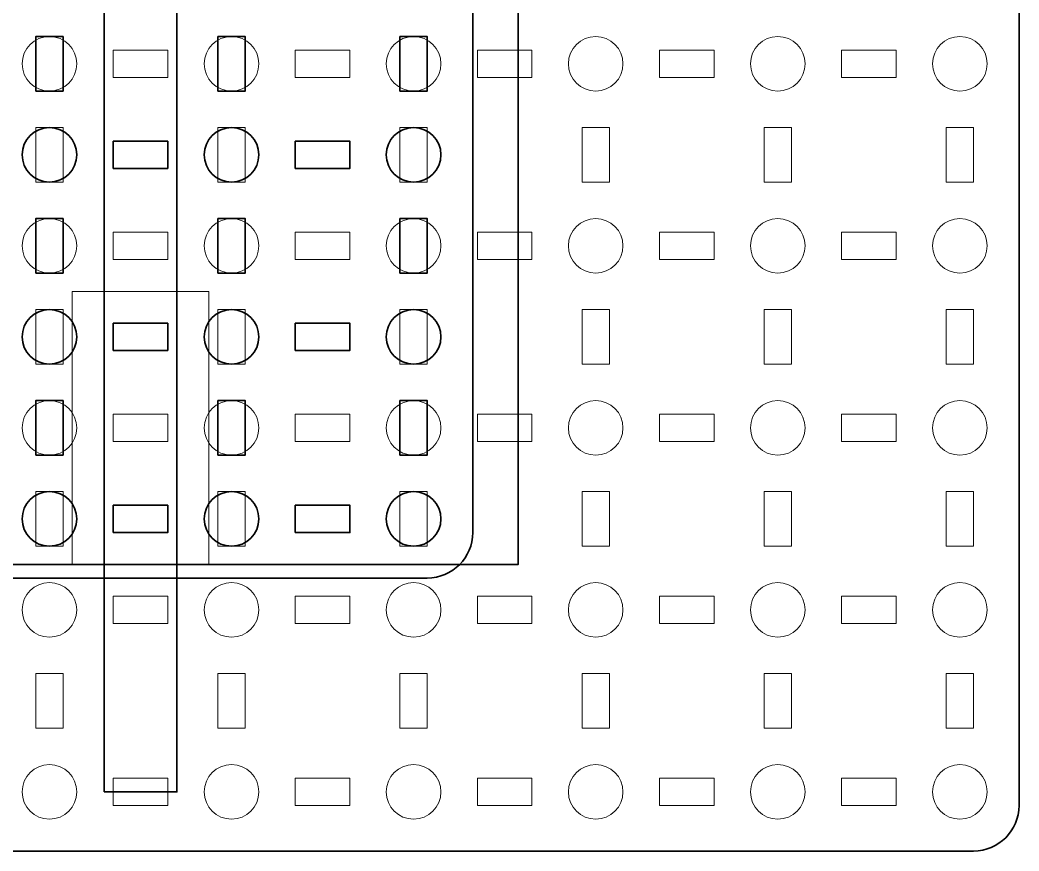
# Model space of a CAD drawing. Header units: centimetres. Extents: x -40 to 171, y -20 to 141.
# Drawn here: x 7.18 to 18.15, y 54.5 to 63.63 of the extents above; entities that cross this region are included whole.
import ezdxf

# ---------------------------------------------------------------- set-up
doc = ezdxf.new("R2010")
doc.units = ezdxf.units.CM
doc.header["$MEASUREMENT"] = 0
doc.layers.add('Layer 1', color=7, linetype='Continuous')

msp = doc.modelspace()

# ---------------------------------------------------------------- linework, layer by layer
at = {"layer": 'Layer 1', "color": 250, "lineweight": 35}
msp.add_lwpolyline([(8.1, 55.15), (8.9, 55.15), (8.9, 75.15), (8.1, 75.15), (8.1, 55.15)], close=True, dxfattribs=at)
for points, knots in [([(17.65, 54.5), (17.65, 54.5), (-0.65, 54.5), (-0.65, 54.5), (-0.65, 54.5), (-0.92609, 54.5), (-1.15, 54.72391), (-1.15, 55), (-1.15, 55), (-1.15, 55), (-1.15, 81.3), (-1.15, 81.3), (-1.15, 81.3), (-1.15, 81.57609), (-0.92609, 81.8), (-0.65, 81.8), (-0.65, 81.8), (-0.65, 81.8), (17.65, 81.8), (17.65, 81.8), (17.65, 81.8), (17.92609, 81.8), (18.15, 81.57609), (18.15, 81.3), (18.15, 81.3), (18.15, 81.3), (18.15, 55), (18.15, 55), (18.15, 55), (18.15, 54.72391), (17.92609, 54.5), (17.65, 54.5)], [0, 0, 0, 0, 0.125, 0.125, 0.125, 0.125, 0.25, 0.25, 0.25, 0.25, 0.375, 0.375, 0.375, 0.375, 0.5, 0.5, 0.5, 0.5, 0.625, 0.625, 0.625, 0.625, 0.75, 0.75, 0.75, 0.75, 0.875, 0.875, 0.875, 0.875, 1, 1, 1, 1]), ([(11.65, 57.5), (11.65, 57.5), (5.35, 57.5), (5.35, 57.5), (5.35, 57.5), (5.07391, 57.5), (4.85, 57.72391), (4.85, 58), (4.85, 58), (4.85, 58), (4.85, 72.3), (4.85, 72.3), (4.85, 72.3), (4.85, 72.57609), (5.07391, 72.8), (5.35, 72.8), (5.35, 72.8), (5.35, 72.8), (11.65, 72.8), (11.65, 72.8), (11.65, 72.8), (11.92609, 72.8), (12.15, 72.57609), (12.15, 72.3), (12.15, 72.3), (12.15, 72.3), (12.15, 58), (12.15, 58), (12.15, 58), (12.15, 57.72391), (11.92609, 57.5), (11.65, 57.5)], [0, 0, 0, 0, 0.125, 0.125, 0.125, 0.125, 0.25, 0.25, 0.25, 0.25, 0.375, 0.375, 0.375, 0.375, 0.5, 0.5, 0.5, 0.5, 0.625, 0.625, 0.625, 0.625, 0.75, 0.75, 0.75, 0.75, 0.875, 0.875, 0.875, 0.875, 1, 1, 1, 1]), ([(7.35, 62.85), (7.35, 62.85), (7.35, 63.45), (7.35, 63.45), (7.35, 63.45), (7.35, 63.45), (7.65, 63.45), (7.65, 63.45), (7.65, 63.45), (7.65, 63.45), (7.65, 62.85), (7.65, 62.85), (7.65, 62.85), (7.65, 62.85), (7.35, 62.85), (7.35, 62.85)], [0, 0, 0, 0, 0.25, 0.25, 0.25, 0.25, 0.5, 0.5, 0.5, 0.5, 0.75, 0.75, 0.75, 0.75, 1, 1, 1, 1]), ([(9.35, 62.85), (9.35, 62.85), (9.35, 63.45), (9.35, 63.45), (9.35, 63.45), (9.35, 63.45), (9.65, 63.45), (9.65, 63.45), (9.65, 63.45), (9.65, 63.45), (9.65, 62.85), (9.65, 62.85), (9.65, 62.85), (9.65, 62.85), (9.35, 62.85), (9.35, 62.85)], [0, 0, 0, 0, 0.25, 0.25, 0.25, 0.25, 0.5, 0.5, 0.5, 0.5, 0.75, 0.75, 0.75, 0.75, 1, 1, 1, 1]), ([(11.35, 62.85), (11.35, 62.85), (11.35, 63.45), (11.35, 63.45), (11.35, 63.45), (11.35, 63.45), (11.65, 63.45), (11.65, 63.45), (11.65, 63.45), (11.65, 63.45), (11.65, 62.85), (11.65, 62.85), (11.65, 62.85), (11.65, 62.85), (11.35, 62.85), (11.35, 62.85)], [0, 0, 0, 0, 0.25, 0.25, 0.25, 0.25, 0.5, 0.5, 0.5, 0.5, 0.75, 0.75, 0.75, 0.75, 1, 1, 1, 1]), ([(7.2, 62.15), (7.2, 62.31566), (7.33434, 62.45), (7.5, 62.45), (7.5, 62.45), (7.66566, 62.45), (7.8, 62.31566), (7.8, 62.15), (7.8, 62.15), (7.8, 61.98434), (7.66566, 61.85), (7.5, 61.85), (7.5, 61.85), (7.33434, 61.85), (7.2, 61.98434), (7.2, 62.15)], [0, 0, 0, 0, 0.25, 0.25, 0.25, 0.25, 0.5, 0.5, 0.5, 0.5, 0.75, 0.75, 0.75, 0.75, 1, 1, 1, 1]), ([(9.2, 62.15), (9.2, 62.31566), (9.33434, 62.45), (9.5, 62.45), (9.5, 62.45), (9.66566, 62.45), (9.8, 62.31566), (9.8, 62.15), (9.8, 62.15), (9.8, 61.98434), (9.66566, 61.85), (9.5, 61.85), (9.5, 61.85), (9.33434, 61.85), (9.2, 61.98434), (9.2, 62.15)], [0, 0, 0, 0, 0.25, 0.25, 0.25, 0.25, 0.5, 0.5, 0.5, 0.5, 0.75, 0.75, 0.75, 0.75, 1, 1, 1, 1]), ([(11.2, 62.15), (11.2, 62.31566), (11.33434, 62.45), (11.5, 62.45), (11.5, 62.45), (11.66566, 62.45), (11.8, 62.31566), (11.8, 62.15), (11.8, 62.15), (11.8, 61.98434), (11.66566, 61.85), (11.5, 61.85), (11.5, 61.85), (11.33434, 61.85), (11.2, 61.98434), (11.2, 62.15)], [0, 0, 0, 0, 0.25, 0.25, 0.25, 0.25, 0.5, 0.5, 0.5, 0.5, 0.75, 0.75, 0.75, 0.75, 1, 1, 1, 1]), ([(8.2, 62), (8.2, 62), (8.2, 62.3), (8.2, 62.3), (8.2, 62.3), (8.2, 62.3), (8.8, 62.3), (8.8, 62.3), (8.8, 62.3), (8.8, 62.3), (8.8, 62), (8.8, 62), (8.8, 62), (8.8, 62), (8.2, 62), (8.2, 62)], [0, 0, 0, 0, 0.25, 0.25, 0.25, 0.25, 0.5, 0.5, 0.5, 0.5, 0.75, 0.75, 0.75, 0.75, 1, 1, 1, 1]), ([(10.2, 62), (10.2, 62), (10.2, 62.3), (10.2, 62.3), (10.2, 62.3), (10.2, 62.3), (10.8, 62.3), (10.8, 62.3), (10.8, 62.3), (10.8, 62.3), (10.8, 62), (10.8, 62), (10.8, 62), (10.8, 62), (10.2, 62), (10.2, 62)], [0, 0, 0, 0, 0.25, 0.25, 0.25, 0.25, 0.5, 0.5, 0.5, 0.5, 0.75, 0.75, 0.75, 0.75, 1, 1, 1, 1]), ([(7.35, 60.85), (7.35, 60.85), (7.35, 61.45), (7.35, 61.45), (7.35, 61.45), (7.35, 61.45), (7.65, 61.45), (7.65, 61.45), (7.65, 61.45), (7.65, 61.45), (7.65, 60.85), (7.65, 60.85), (7.65, 60.85), (7.65, 60.85), (7.35, 60.85), (7.35, 60.85)], [0, 0, 0, 0, 0.25, 0.25, 0.25, 0.25, 0.5, 0.5, 0.5, 0.5, 0.75, 0.75, 0.75, 0.75, 1, 1, 1, 1]), ([(9.35, 60.85), (9.35, 60.85), (9.35, 61.45), (9.35, 61.45), (9.35, 61.45), (9.35, 61.45), (9.65, 61.45), (9.65, 61.45), (9.65, 61.45), (9.65, 61.45), (9.65, 60.85), (9.65, 60.85), (9.65, 60.85), (9.65, 60.85), (9.35, 60.85), (9.35, 60.85)], [0, 0, 0, 0, 0.25, 0.25, 0.25, 0.25, 0.5, 0.5, 0.5, 0.5, 0.75, 0.75, 0.75, 0.75, 1, 1, 1, 1]), ([(11.35, 60.85), (11.35, 60.85), (11.35, 61.45), (11.35, 61.45), (11.35, 61.45), (11.35, 61.45), (11.65, 61.45), (11.65, 61.45), (11.65, 61.45), (11.65, 61.45), (11.65, 60.85), (11.65, 60.85), (11.65, 60.85), (11.65, 60.85), (11.35, 60.85), (11.35, 60.85)], [0, 0, 0, 0, 0.25, 0.25, 0.25, 0.25, 0.5, 0.5, 0.5, 0.5, 0.75, 0.75, 0.75, 0.75, 1, 1, 1, 1]), ([(7.2, 60.15), (7.2, 60.31566), (7.33434, 60.45), (7.5, 60.45), (7.5, 60.45), (7.66566, 60.45), (7.8, 60.31566), (7.8, 60.15), (7.8, 60.15), (7.8, 59.98434), (7.66566, 59.85), (7.5, 59.85), (7.5, 59.85), (7.33434, 59.85), (7.2, 59.98434), (7.2, 60.15)], [0, 0, 0, 0, 0.25, 0.25, 0.25, 0.25, 0.5, 0.5, 0.5, 0.5, 0.75, 0.75, 0.75, 0.75, 1, 1, 1, 1]), ([(9.2, 60.15), (9.2, 60.31566), (9.33434, 60.45), (9.5, 60.45), (9.5, 60.45), (9.66566, 60.45), (9.8, 60.31566), (9.8, 60.15), (9.8, 60.15), (9.8, 59.98434), (9.66566, 59.85), (9.5, 59.85), (9.5, 59.85), (9.33434, 59.85), (9.2, 59.98434), (9.2, 60.15)], [0, 0, 0, 0, 0.25, 0.25, 0.25, 0.25, 0.5, 0.5, 0.5, 0.5, 0.75, 0.75, 0.75, 0.75, 1, 1, 1, 1]), ([(11.2, 60.15), (11.2, 60.31566), (11.33434, 60.45), (11.5, 60.45), (11.5, 60.45), (11.66566, 60.45), (11.8, 60.31566), (11.8, 60.15), (11.8, 60.15), (11.8, 59.98434), (11.66566, 59.85), (11.5, 59.85), (11.5, 59.85), (11.33434, 59.85), (11.2, 59.98434), (11.2, 60.15)], [0, 0, 0, 0, 0.25, 0.25, 0.25, 0.25, 0.5, 0.5, 0.5, 0.5, 0.75, 0.75, 0.75, 0.75, 1, 1, 1, 1]), ([(8.2, 60), (8.2, 60), (8.2, 60.3), (8.2, 60.3), (8.2, 60.3), (8.2, 60.3), (8.8, 60.3), (8.8, 60.3), (8.8, 60.3), (8.8, 60.3), (8.8, 60), (8.8, 60), (8.8, 60), (8.8, 60), (8.2, 60), (8.2, 60)], [0, 0, 0, 0, 0.25, 0.25, 0.25, 0.25, 0.5, 0.5, 0.5, 0.5, 0.75, 0.75, 0.75, 0.75, 1, 1, 1, 1]), ([(10.2, 60), (10.2, 60), (10.2, 60.3), (10.2, 60.3), (10.2, 60.3), (10.2, 60.3), (10.8, 60.3), (10.8, 60.3), (10.8, 60.3), (10.8, 60.3), (10.8, 60), (10.8, 60), (10.8, 60), (10.8, 60), (10.2, 60), (10.2, 60)], [0, 0, 0, 0, 0.25, 0.25, 0.25, 0.25, 0.5, 0.5, 0.5, 0.5, 0.75, 0.75, 0.75, 0.75, 1, 1, 1, 1]), ([(7.35, 58.85), (7.35, 58.85), (7.35, 59.45), (7.35, 59.45), (7.35, 59.45), (7.35, 59.45), (7.65, 59.45), (7.65, 59.45), (7.65, 59.45), (7.65, 59.45), (7.65, 58.85), (7.65, 58.85), (7.65, 58.85), (7.65, 58.85), (7.35, 58.85), (7.35, 58.85)], [0, 0, 0, 0, 0.25, 0.25, 0.25, 0.25, 0.5, 0.5, 0.5, 0.5, 0.75, 0.75, 0.75, 0.75, 1, 1, 1, 1]), ([(9.35, 58.85), (9.35, 58.85), (9.35, 59.45), (9.35, 59.45), (9.35, 59.45), (9.35, 59.45), (9.65, 59.45), (9.65, 59.45), (9.65, 59.45), (9.65, 59.45), (9.65, 58.85), (9.65, 58.85), (9.65, 58.85), (9.65, 58.85), (9.35, 58.85), (9.35, 58.85)], [0, 0, 0, 0, 0.25, 0.25, 0.25, 0.25, 0.5, 0.5, 0.5, 0.5, 0.75, 0.75, 0.75, 0.75, 1, 1, 1, 1]), ([(11.35, 58.85), (11.35, 58.85), (11.35, 59.45), (11.35, 59.45), (11.35, 59.45), (11.35, 59.45), (11.65, 59.45), (11.65, 59.45), (11.65, 59.45), (11.65, 59.45), (11.65, 58.85), (11.65, 58.85), (11.65, 58.85), (11.65, 58.85), (11.35, 58.85), (11.35, 58.85)], [0, 0, 0, 0, 0.25, 0.25, 0.25, 0.25, 0.5, 0.5, 0.5, 0.5, 0.75, 0.75, 0.75, 0.75, 1, 1, 1, 1]), ([(7.2, 58.15), (7.2, 58.31566), (7.33434, 58.45), (7.5, 58.45), (7.5, 58.45), (7.66566, 58.45), (7.8, 58.31566), (7.8, 58.15), (7.8, 58.15), (7.8, 57.98434), (7.66566, 57.85), (7.5, 57.85), (7.5, 57.85), (7.33434, 57.85), (7.2, 57.98434), (7.2, 58.15)], [0, 0, 0, 0, 0.25, 0.25, 0.25, 0.25, 0.5, 0.5, 0.5, 0.5, 0.75, 0.75, 0.75, 0.75, 1, 1, 1, 1]), ([(9.2, 58.15), (9.2, 58.31566), (9.33434, 58.45), (9.5, 58.45), (9.5, 58.45), (9.66566, 58.45), (9.8, 58.31566), (9.8, 58.15), (9.8, 58.15), (9.8, 57.98434), (9.66566, 57.85), (9.5, 57.85), (9.5, 57.85), (9.33434, 57.85), (9.2, 57.98434), (9.2, 58.15)], [0, 0, 0, 0, 0.25, 0.25, 0.25, 0.25, 0.5, 0.5, 0.5, 0.5, 0.75, 0.75, 0.75, 0.75, 1, 1, 1, 1]), ([(11.2, 58.15), (11.2, 58.31566), (11.33434, 58.45), (11.5, 58.45), (11.5, 58.45), (11.66566, 58.45), (11.8, 58.31566), (11.8, 58.15), (11.8, 58.15), (11.8, 57.98434), (11.66566, 57.85), (11.5, 57.85), (11.5, 57.85), (11.33434, 57.85), (11.2, 57.98434), (11.2, 58.15)], [0, 0, 0, 0, 0.25, 0.25, 0.25, 0.25, 0.5, 0.5, 0.5, 0.5, 0.75, 0.75, 0.75, 0.75, 1, 1, 1, 1]), ([(8.2, 58), (8.2, 58), (8.2, 58.3), (8.2, 58.3), (8.2, 58.3), (8.2, 58.3), (8.8, 58.3), (8.8, 58.3), (8.8, 58.3), (8.8, 58.3), (8.8, 58), (8.8, 58), (8.8, 58), (8.8, 58), (8.2, 58), (8.2, 58)], [0, 0, 0, 0, 0.25, 0.25, 0.25, 0.25, 0.5, 0.5, 0.5, 0.5, 0.75, 0.75, 0.75, 0.75, 1, 1, 1, 1]), ([(10.2, 58), (10.2, 58), (10.2, 58.3), (10.2, 58.3), (10.2, 58.3), (10.2, 58.3), (10.8, 58.3), (10.8, 58.3), (10.8, 58.3), (10.8, 58.3), (10.8, 58), (10.8, 58), (10.8, 58), (10.8, 58), (10.2, 58), (10.2, 58)], [0, 0, 0, 0, 0.25, 0.25, 0.25, 0.25, 0.5, 0.5, 0.5, 0.5, 0.75, 0.75, 0.75, 0.75, 1, 1, 1, 1])]:
    msp.add_open_spline(points, degree=3, knots=knots, dxfattribs=at)
at = {"layer": 'Layer 1', "color": 142, "lineweight": 35}
msp.add_open_spline([(4.35, 57.65), (4.35, 57.65), (4.35, 72.65), (4.35, 72.65), (4.35, 72.65), (4.35, 72.65), (12.65, 72.65), (12.65, 72.65), (12.65, 72.65), (12.65, 72.65), (12.65, 57.65), (12.65, 57.65), (12.65, 57.65), (12.65, 57.65), (4.35, 57.65), (4.35, 57.65)], degree=3, knots=[0, 0, 0, 0, 0.25, 0.25, 0.25, 0.25, 0.5, 0.5, 0.5, 0.5, 0.75, 0.75, 0.75, 0.75, 1, 1, 1, 1], dxfattribs=at)
at = {"layer": 'Layer 1', "color": 250, "lineweight": 20}
for points in [[(7.2, 63.15), (7.2, 63.31566), (7.33434, 63.45), (7.5, 63.45), (7.5, 63.45), (7.66566, 63.45), (7.8, 63.31566), (7.8, 63.15), (7.8, 63.15), (7.8, 62.98434), (7.66566, 62.85), (7.5, 62.85), (7.5, 62.85), (7.33434, 62.85), (7.2, 62.98434), (7.2, 63.15)], [(9.2, 63.15), (9.2, 63.31566), (9.33434, 63.45), (9.5, 63.45), (9.5, 63.45), (9.66566, 63.45), (9.8, 63.31566), (9.8, 63.15), (9.8, 63.15), (9.8, 62.98434), (9.66566, 62.85), (9.5, 62.85), (9.5, 62.85), (9.33434, 62.85), (9.2, 62.98434), (9.2, 63.15)], [(11.2, 63.15), (11.2, 63.31566), (11.33434, 63.45), (11.5, 63.45), (11.5, 63.45), (11.66566, 63.45), (11.8, 63.31566), (11.8, 63.15), (11.8, 63.15), (11.8, 62.98434), (11.66566, 62.85), (11.5, 62.85), (11.5, 62.85), (11.33434, 62.85), (11.2, 62.98434), (11.2, 63.15)], [(13.2, 63.15), (13.2, 63.31566), (13.33434, 63.45), (13.5, 63.45), (13.5, 63.45), (13.66566, 63.45), (13.8, 63.31566), (13.8, 63.15), (13.8, 63.15), (13.8, 62.98434), (13.66566, 62.85), (13.5, 62.85), (13.5, 62.85), (13.33434, 62.85), (13.2, 62.98434), (13.2, 63.15)], [(15.2, 63.15), (15.2, 63.31566), (15.33434, 63.45), (15.5, 63.45), (15.5, 63.45), (15.66566, 63.45), (15.8, 63.31566), (15.8, 63.15), (15.8, 63.15), (15.8, 62.98434), (15.66566, 62.85), (15.5, 62.85), (15.5, 62.85), (15.33434, 62.85), (15.2, 62.98434), (15.2, 63.15)], [(17.2, 63.15), (17.2, 63.31566), (17.33434, 63.45), (17.5, 63.45), (17.5, 63.45), (17.66566, 63.45), (17.8, 63.31566), (17.8, 63.15), (17.8, 63.15), (17.8, 62.98434), (17.66566, 62.85), (17.5, 62.85), (17.5, 62.85), (17.33434, 62.85), (17.2, 62.98434), (17.2, 63.15)], [(8.2, 63), (8.2, 63), (8.2, 63.3), (8.2, 63.3), (8.2, 63.3), (8.2, 63.3), (8.8, 63.3), (8.8, 63.3), (8.8, 63.3), (8.8, 63.3), (8.8, 63), (8.8, 63), (8.8, 63), (8.8, 63), (8.2, 63), (8.2, 63)], [(10.2, 63), (10.2, 63), (10.2, 63.3), (10.2, 63.3), (10.2, 63.3), (10.2, 63.3), (10.8, 63.3), (10.8, 63.3), (10.8, 63.3), (10.8, 63.3), (10.8, 63), (10.8, 63), (10.8, 63), (10.8, 63), (10.2, 63), (10.2, 63)], [(12.2, 63), (12.2, 63), (12.2, 63.3), (12.2, 63.3), (12.2, 63.3), (12.2, 63.3), (12.8, 63.3), (12.8, 63.3), (12.8, 63.3), (12.8, 63.3), (12.8, 63), (12.8, 63), (12.8, 63), (12.8, 63), (12.2, 63), (12.2, 63)], [(14.2, 63), (14.2, 63), (14.2, 63.3), (14.2, 63.3), (14.2, 63.3), (14.2, 63.3), (14.8, 63.3), (14.8, 63.3), (14.8, 63.3), (14.8, 63.3), (14.8, 63), (14.8, 63), (14.8, 63), (14.8, 63), (14.2, 63), (14.2, 63)], [(16.2, 63), (16.2, 63), (16.2, 63.3), (16.2, 63.3), (16.2, 63.3), (16.2, 63.3), (16.8, 63.3), (16.8, 63.3), (16.8, 63.3), (16.8, 63.3), (16.8, 63), (16.8, 63), (16.8, 63), (16.8, 63), (16.2, 63), (16.2, 63)], [(7.35, 61.85), (7.35, 61.85), (7.35, 62.45), (7.35, 62.45), (7.35, 62.45), (7.35, 62.45), (7.65, 62.45), (7.65, 62.45), (7.65, 62.45), (7.65, 62.45), (7.65, 61.85), (7.65, 61.85), (7.65, 61.85), (7.65, 61.85), (7.35, 61.85), (7.35, 61.85)], [(9.35, 61.85), (9.35, 61.85), (9.35, 62.45), (9.35, 62.45), (9.35, 62.45), (9.35, 62.45), (9.65, 62.45), (9.65, 62.45), (9.65, 62.45), (9.65, 62.45), (9.65, 61.85), (9.65, 61.85), (9.65, 61.85), (9.65, 61.85), (9.35, 61.85), (9.35, 61.85)], [(11.35, 61.85), (11.35, 61.85), (11.35, 62.45), (11.35, 62.45), (11.35, 62.45), (11.35, 62.45), (11.65, 62.45), (11.65, 62.45), (11.65, 62.45), (11.65, 62.45), (11.65, 61.85), (11.65, 61.85), (11.65, 61.85), (11.65, 61.85), (11.35, 61.85), (11.35, 61.85)], [(13.35, 61.85), (13.35, 61.85), (13.35, 62.45), (13.35, 62.45), (13.35, 62.45), (13.35, 62.45), (13.65, 62.45), (13.65, 62.45), (13.65, 62.45), (13.65, 62.45), (13.65, 61.85), (13.65, 61.85), (13.65, 61.85), (13.65, 61.85), (13.35, 61.85), (13.35, 61.85)], [(15.35, 61.85), (15.35, 61.85), (15.35, 62.45), (15.35, 62.45), (15.35, 62.45), (15.35, 62.45), (15.65, 62.45), (15.65, 62.45), (15.65, 62.45), (15.65, 62.45), (15.65, 61.85), (15.65, 61.85), (15.65, 61.85), (15.65, 61.85), (15.35, 61.85), (15.35, 61.85)], [(17.35, 61.85), (17.35, 61.85), (17.35, 62.45), (17.35, 62.45), (17.35, 62.45), (17.35, 62.45), (17.65, 62.45), (17.65, 62.45), (17.65, 62.45), (17.65, 62.45), (17.65, 61.85), (17.65, 61.85), (17.65, 61.85), (17.65, 61.85), (17.35, 61.85), (17.35, 61.85)], [(7.2, 61.15), (7.2, 61.31566), (7.33434, 61.45), (7.5, 61.45), (7.5, 61.45), (7.66566, 61.45), (7.8, 61.31566), (7.8, 61.15), (7.8, 61.15), (7.8, 60.98434), (7.66566, 60.85), (7.5, 60.85), (7.5, 60.85), (7.33434, 60.85), (7.2, 60.98434), (7.2, 61.15)], [(9.2, 61.15), (9.2, 61.31566), (9.33434, 61.45), (9.5, 61.45), (9.5, 61.45), (9.66566, 61.45), (9.8, 61.31566), (9.8, 61.15), (9.8, 61.15), (9.8, 60.98434), (9.66566, 60.85), (9.5, 60.85), (9.5, 60.85), (9.33434, 60.85), (9.2, 60.98434), (9.2, 61.15)], [(11.2, 61.15), (11.2, 61.31566), (11.33434, 61.45), (11.5, 61.45), (11.5, 61.45), (11.66566, 61.45), (11.8, 61.31566), (11.8, 61.15), (11.8, 61.15), (11.8, 60.98434), (11.66566, 60.85), (11.5, 60.85), (11.5, 60.85), (11.33434, 60.85), (11.2, 60.98434), (11.2, 61.15)], [(13.2, 61.15), (13.2, 61.31566), (13.33434, 61.45), (13.5, 61.45), (13.5, 61.45), (13.66566, 61.45), (13.8, 61.31566), (13.8, 61.15), (13.8, 61.15), (13.8, 60.98434), (13.66566, 60.85), (13.5, 60.85), (13.5, 60.85), (13.33434, 60.85), (13.2, 60.98434), (13.2, 61.15)], [(15.2, 61.15), (15.2, 61.31566), (15.33434, 61.45), (15.5, 61.45), (15.5, 61.45), (15.66566, 61.45), (15.8, 61.31566), (15.8, 61.15), (15.8, 61.15), (15.8, 60.98434), (15.66566, 60.85), (15.5, 60.85), (15.5, 60.85), (15.33434, 60.85), (15.2, 60.98434), (15.2, 61.15)], [(17.2, 61.15), (17.2, 61.31566), (17.33434, 61.45), (17.5, 61.45), (17.5, 61.45), (17.66566, 61.45), (17.8, 61.31566), (17.8, 61.15), (17.8, 61.15), (17.8, 60.98434), (17.66566, 60.85), (17.5, 60.85), (17.5, 60.85), (17.33434, 60.85), (17.2, 60.98434), (17.2, 61.15)], [(8.2, 61), (8.2, 61), (8.2, 61.3), (8.2, 61.3), (8.2, 61.3), (8.2, 61.3), (8.8, 61.3), (8.8, 61.3), (8.8, 61.3), (8.8, 61.3), (8.8, 61), (8.8, 61), (8.8, 61), (8.8, 61), (8.2, 61), (8.2, 61)], [(10.2, 61), (10.2, 61), (10.2, 61.3), (10.2, 61.3), (10.2, 61.3), (10.2, 61.3), (10.8, 61.3), (10.8, 61.3), (10.8, 61.3), (10.8, 61.3), (10.8, 61), (10.8, 61), (10.8, 61), (10.8, 61), (10.2, 61), (10.2, 61)], [(12.2, 61), (12.2, 61), (12.2, 61.3), (12.2, 61.3), (12.2, 61.3), (12.2, 61.3), (12.8, 61.3), (12.8, 61.3), (12.8, 61.3), (12.8, 61.3), (12.8, 61), (12.8, 61), (12.8, 61), (12.8, 61), (12.2, 61), (12.2, 61)], [(14.2, 61), (14.2, 61), (14.2, 61.3), (14.2, 61.3), (14.2, 61.3), (14.2, 61.3), (14.8, 61.3), (14.8, 61.3), (14.8, 61.3), (14.8, 61.3), (14.8, 61), (14.8, 61), (14.8, 61), (14.8, 61), (14.2, 61), (14.2, 61)], [(16.2, 61), (16.2, 61), (16.2, 61.3), (16.2, 61.3), (16.2, 61.3), (16.2, 61.3), (16.8, 61.3), (16.8, 61.3), (16.8, 61.3), (16.8, 61.3), (16.8, 61), (16.8, 61), (16.8, 61), (16.8, 61), (16.2, 61), (16.2, 61)], [(7.74999, 57.65001), (7.74999, 57.65001), (7.74999, 60.65), (7.74999, 60.65), (7.74999, 60.65), (7.74999, 60.65), (9.24999, 60.65), (9.24999, 60.65), (9.24999, 60.65), (9.24999, 60.65), (9.24999, 57.65001), (9.24999, 57.65001), (9.24999, 57.65001), (9.24999, 57.65001), (7.74999, 57.65001), (7.74999, 57.65001)], [(8.09999, 57.65001), (8.09999, 57.65001), (8.09999, 60.65), (8.09999, 60.65), (8.09999, 60.65), (8.09999, 60.65), (8.89999, 60.65), (8.89999, 60.65), (8.89999, 60.65), (8.89999, 60.65), (8.89999, 57.65001), (8.89999, 57.65001), (8.89999, 57.65001), (8.89999, 57.65001), (8.09999, 57.65001), (8.09999, 57.65001)], [(8.09999, 57.65001), (8.09999, 57.65001), (8.09999, 60.65), (8.09999, 60.65), (8.09999, 60.65), (8.09999, 60.65), (8.89999, 60.65), (8.89999, 60.65), (8.89999, 60.65), (8.89999, 60.65), (8.89999, 57.65001), (8.89999, 57.65001), (8.89999, 57.65001), (8.89999, 57.65001), (8.09999, 57.65001), (8.09999, 57.65001)], [(7.35, 59.85), (7.35, 59.85), (7.35, 60.45), (7.35, 60.45), (7.35, 60.45), (7.35, 60.45), (7.65, 60.45), (7.65, 60.45), (7.65, 60.45), (7.65, 60.45), (7.65, 59.85), (7.65, 59.85), (7.65, 59.85), (7.65, 59.85), (7.35, 59.85), (7.35, 59.85)], [(9.35, 59.85), (9.35, 59.85), (9.35, 60.45), (9.35, 60.45), (9.35, 60.45), (9.35, 60.45), (9.65, 60.45), (9.65, 60.45), (9.65, 60.45), (9.65, 60.45), (9.65, 59.85), (9.65, 59.85), (9.65, 59.85), (9.65, 59.85), (9.35, 59.85), (9.35, 59.85)], [(11.35, 59.85), (11.35, 59.85), (11.35, 60.45), (11.35, 60.45), (11.35, 60.45), (11.35, 60.45), (11.65, 60.45), (11.65, 60.45), (11.65, 60.45), (11.65, 60.45), (11.65, 59.85), (11.65, 59.85), (11.65, 59.85), (11.65, 59.85), (11.35, 59.85), (11.35, 59.85)], [(13.35, 59.85), (13.35, 59.85), (13.35, 60.45), (13.35, 60.45), (13.35, 60.45), (13.35, 60.45), (13.65, 60.45), (13.65, 60.45), (13.65, 60.45), (13.65, 60.45), (13.65, 59.85), (13.65, 59.85), (13.65, 59.85), (13.65, 59.85), (13.35, 59.85), (13.35, 59.85)], [(15.35, 59.85), (15.35, 59.85), (15.35, 60.45), (15.35, 60.45), (15.35, 60.45), (15.35, 60.45), (15.65, 60.45), (15.65, 60.45), (15.65, 60.45), (15.65, 60.45), (15.65, 59.85), (15.65, 59.85), (15.65, 59.85), (15.65, 59.85), (15.35, 59.85), (15.35, 59.85)], [(17.35, 59.85), (17.35, 59.85), (17.35, 60.45), (17.35, 60.45), (17.35, 60.45), (17.35, 60.45), (17.65, 60.45), (17.65, 60.45), (17.65, 60.45), (17.65, 60.45), (17.65, 59.85), (17.65, 59.85), (17.65, 59.85), (17.65, 59.85), (17.35, 59.85), (17.35, 59.85)], [(7.2, 59.15), (7.2, 59.31566), (7.33434, 59.45), (7.5, 59.45), (7.5, 59.45), (7.66566, 59.45), (7.8, 59.31566), (7.8, 59.15), (7.8, 59.15), (7.8, 58.98434), (7.66566, 58.85), (7.5, 58.85), (7.5, 58.85), (7.33434, 58.85), (7.2, 58.98434), (7.2, 59.15)], [(9.2, 59.15), (9.2, 59.31566), (9.33434, 59.45), (9.5, 59.45), (9.5, 59.45), (9.66566, 59.45), (9.8, 59.31566), (9.8, 59.15), (9.8, 59.15), (9.8, 58.98434), (9.66566, 58.85), (9.5, 58.85), (9.5, 58.85), (9.33434, 58.85), (9.2, 58.98434), (9.2, 59.15)], [(11.2, 59.15), (11.2, 59.31566), (11.33434, 59.45), (11.5, 59.45), (11.5, 59.45), (11.66566, 59.45), (11.8, 59.31566), (11.8, 59.15), (11.8, 59.15), (11.8, 58.98434), (11.66566, 58.85), (11.5, 58.85), (11.5, 58.85), (11.33434, 58.85), (11.2, 58.98434), (11.2, 59.15)], [(13.2, 59.15), (13.2, 59.31566), (13.33434, 59.45), (13.5, 59.45), (13.5, 59.45), (13.66566, 59.45), (13.8, 59.31566), (13.8, 59.15), (13.8, 59.15), (13.8, 58.98434), (13.66566, 58.85), (13.5, 58.85), (13.5, 58.85), (13.33434, 58.85), (13.2, 58.98434), (13.2, 59.15)], [(15.2, 59.15), (15.2, 59.31566), (15.33434, 59.45), (15.5, 59.45), (15.5, 59.45), (15.66566, 59.45), (15.8, 59.31566), (15.8, 59.15), (15.8, 59.15), (15.8, 58.98434), (15.66566, 58.85), (15.5, 58.85), (15.5, 58.85), (15.33434, 58.85), (15.2, 58.98434), (15.2, 59.15)], [(17.2, 59.15), (17.2, 59.31566), (17.33434, 59.45), (17.5, 59.45), (17.5, 59.45), (17.66566, 59.45), (17.8, 59.31566), (17.8, 59.15), (17.8, 59.15), (17.8, 58.98434), (17.66566, 58.85), (17.5, 58.85), (17.5, 58.85), (17.33434, 58.85), (17.2, 58.98434), (17.2, 59.15)], [(8.2, 59), (8.2, 59), (8.2, 59.3), (8.2, 59.3), (8.2, 59.3), (8.2, 59.3), (8.8, 59.3), (8.8, 59.3), (8.8, 59.3), (8.8, 59.3), (8.8, 59), (8.8, 59), (8.8, 59), (8.8, 59), (8.2, 59), (8.2, 59)], [(10.2, 59), (10.2, 59), (10.2, 59.3), (10.2, 59.3), (10.2, 59.3), (10.2, 59.3), (10.8, 59.3), (10.8, 59.3), (10.8, 59.3), (10.8, 59.3), (10.8, 59), (10.8, 59), (10.8, 59), (10.8, 59), (10.2, 59), (10.2, 59)], [(12.2, 59), (12.2, 59), (12.2, 59.3), (12.2, 59.3), (12.2, 59.3), (12.2, 59.3), (12.8, 59.3), (12.8, 59.3), (12.8, 59.3), (12.8, 59.3), (12.8, 59), (12.8, 59), (12.8, 59), (12.8, 59), (12.2, 59), (12.2, 59)], [(14.2, 59), (14.2, 59), (14.2, 59.3), (14.2, 59.3), (14.2, 59.3), (14.2, 59.3), (14.8, 59.3), (14.8, 59.3), (14.8, 59.3), (14.8, 59.3), (14.8, 59), (14.8, 59), (14.8, 59), (14.8, 59), (14.2, 59), (14.2, 59)], [(16.2, 59), (16.2, 59), (16.2, 59.3), (16.2, 59.3), (16.2, 59.3), (16.2, 59.3), (16.8, 59.3), (16.8, 59.3), (16.8, 59.3), (16.8, 59.3), (16.8, 59), (16.8, 59), (16.8, 59), (16.8, 59), (16.2, 59), (16.2, 59)], [(7.35, 57.85), (7.35, 57.85), (7.35, 58.45), (7.35, 58.45), (7.35, 58.45), (7.35, 58.45), (7.65, 58.45), (7.65, 58.45), (7.65, 58.45), (7.65, 58.45), (7.65, 57.85), (7.65, 57.85), (7.65, 57.85), (7.65, 57.85), (7.35, 57.85), (7.35, 57.85)], [(9.35, 57.85), (9.35, 57.85), (9.35, 58.45), (9.35, 58.45), (9.35, 58.45), (9.35, 58.45), (9.65, 58.45), (9.65, 58.45), (9.65, 58.45), (9.65, 58.45), (9.65, 57.85), (9.65, 57.85), (9.65, 57.85), (9.65, 57.85), (9.35, 57.85), (9.35, 57.85)], [(11.35, 57.85), (11.35, 57.85), (11.35, 58.45), (11.35, 58.45), (11.35, 58.45), (11.35, 58.45), (11.65, 58.45), (11.65, 58.45), (11.65, 58.45), (11.65, 58.45), (11.65, 57.85), (11.65, 57.85), (11.65, 57.85), (11.65, 57.85), (11.35, 57.85), (11.35, 57.85)], [(13.35, 57.85), (13.35, 57.85), (13.35, 58.45), (13.35, 58.45), (13.35, 58.45), (13.35, 58.45), (13.65, 58.45), (13.65, 58.45), (13.65, 58.45), (13.65, 58.45), (13.65, 57.85), (13.65, 57.85), (13.65, 57.85), (13.65, 57.85), (13.35, 57.85), (13.35, 57.85)], [(15.35, 57.85), (15.35, 57.85), (15.35, 58.45), (15.35, 58.45), (15.35, 58.45), (15.35, 58.45), (15.65, 58.45), (15.65, 58.45), (15.65, 58.45), (15.65, 58.45), (15.65, 57.85), (15.65, 57.85), (15.65, 57.85), (15.65, 57.85), (15.35, 57.85), (15.35, 57.85)], [(17.35, 57.85), (17.35, 57.85), (17.35, 58.45), (17.35, 58.45), (17.35, 58.45), (17.35, 58.45), (17.65, 58.45), (17.65, 58.45), (17.65, 58.45), (17.65, 58.45), (17.65, 57.85), (17.65, 57.85), (17.65, 57.85), (17.65, 57.85), (17.35, 57.85), (17.35, 57.85)], [(7.2, 57.15), (7.2, 57.31566), (7.33434, 57.45), (7.5, 57.45), (7.5, 57.45), (7.66566, 57.45), (7.8, 57.31566), (7.8, 57.15), (7.8, 57.15), (7.8, 56.98434), (7.66566, 56.85), (7.5, 56.85), (7.5, 56.85), (7.33434, 56.85), (7.2, 56.98434), (7.2, 57.15)], [(9.2, 57.15), (9.2, 57.31566), (9.33434, 57.45), (9.5, 57.45), (9.5, 57.45), (9.66566, 57.45), (9.8, 57.31566), (9.8, 57.15), (9.8, 57.15), (9.8, 56.98434), (9.66566, 56.85), (9.5, 56.85), (9.5, 56.85), (9.33434, 56.85), (9.2, 56.98434), (9.2, 57.15)], [(11.2, 57.15), (11.2, 57.31566), (11.33434, 57.45), (11.5, 57.45), (11.5, 57.45), (11.66566, 57.45), (11.8, 57.31566), (11.8, 57.15), (11.8, 57.15), (11.8, 56.98434), (11.66566, 56.85), (11.5, 56.85), (11.5, 56.85), (11.33434, 56.85), (11.2, 56.98434), (11.2, 57.15)], [(13.2, 57.15), (13.2, 57.31566), (13.33434, 57.45), (13.5, 57.45), (13.5, 57.45), (13.66566, 57.45), (13.8, 57.31566), (13.8, 57.15), (13.8, 57.15), (13.8, 56.98434), (13.66566, 56.85), (13.5, 56.85), (13.5, 56.85), (13.33434, 56.85), (13.2, 56.98434), (13.2, 57.15)], [(15.2, 57.15), (15.2, 57.31566), (15.33434, 57.45), (15.5, 57.45), (15.5, 57.45), (15.66566, 57.45), (15.8, 57.31566), (15.8, 57.15), (15.8, 57.15), (15.8, 56.98434), (15.66566, 56.85), (15.5, 56.85), (15.5, 56.85), (15.33434, 56.85), (15.2, 56.98434), (15.2, 57.15)], [(17.2, 57.15), (17.2, 57.31566), (17.33434, 57.45), (17.5, 57.45), (17.5, 57.45), (17.66566, 57.45), (17.8, 57.31566), (17.8, 57.15), (17.8, 57.15), (17.8, 56.98434), (17.66566, 56.85), (17.5, 56.85), (17.5, 56.85), (17.33434, 56.85), (17.2, 56.98434), (17.2, 57.15)], [(8.2, 57), (8.2, 57), (8.2, 57.3), (8.2, 57.3), (8.2, 57.3), (8.2, 57.3), (8.8, 57.3), (8.8, 57.3), (8.8, 57.3), (8.8, 57.3), (8.8, 57), (8.8, 57), (8.8, 57), (8.8, 57), (8.2, 57), (8.2, 57)], [(10.2, 57), (10.2, 57), (10.2, 57.3), (10.2, 57.3), (10.2, 57.3), (10.2, 57.3), (10.8, 57.3), (10.8, 57.3), (10.8, 57.3), (10.8, 57.3), (10.8, 57), (10.8, 57), (10.8, 57), (10.8, 57), (10.2, 57), (10.2, 57)], [(12.2, 57), (12.2, 57), (12.2, 57.3), (12.2, 57.3), (12.2, 57.3), (12.2, 57.3), (12.8, 57.3), (12.8, 57.3), (12.8, 57.3), (12.8, 57.3), (12.8, 57), (12.8, 57), (12.8, 57), (12.8, 57), (12.2, 57), (12.2, 57)], [(14.2, 57), (14.2, 57), (14.2, 57.3), (14.2, 57.3), (14.2, 57.3), (14.2, 57.3), (14.8, 57.3), (14.8, 57.3), (14.8, 57.3), (14.8, 57.3), (14.8, 57), (14.8, 57), (14.8, 57), (14.8, 57), (14.2, 57), (14.2, 57)], [(16.2, 57), (16.2, 57), (16.2, 57.3), (16.2, 57.3), (16.2, 57.3), (16.2, 57.3), (16.8, 57.3), (16.8, 57.3), (16.8, 57.3), (16.8, 57.3), (16.8, 57), (16.8, 57), (16.8, 57), (16.8, 57), (16.2, 57), (16.2, 57)], [(7.35, 55.85), (7.35, 55.85), (7.35, 56.45), (7.35, 56.45), (7.35, 56.45), (7.35, 56.45), (7.65, 56.45), (7.65, 56.45), (7.65, 56.45), (7.65, 56.45), (7.65, 55.85), (7.65, 55.85), (7.65, 55.85), (7.65, 55.85), (7.35, 55.85), (7.35, 55.85)], [(9.35, 55.85), (9.35, 55.85), (9.35, 56.45), (9.35, 56.45), (9.35, 56.45), (9.35, 56.45), (9.65, 56.45), (9.65, 56.45), (9.65, 56.45), (9.65, 56.45), (9.65, 55.85), (9.65, 55.85), (9.65, 55.85), (9.65, 55.85), (9.35, 55.85), (9.35, 55.85)], [(11.35, 55.85), (11.35, 55.85), (11.35, 56.45), (11.35, 56.45), (11.35, 56.45), (11.35, 56.45), (11.65, 56.45), (11.65, 56.45), (11.65, 56.45), (11.65, 56.45), (11.65, 55.85), (11.65, 55.85), (11.65, 55.85), (11.65, 55.85), (11.35, 55.85), (11.35, 55.85)], [(13.35, 55.85), (13.35, 55.85), (13.35, 56.45), (13.35, 56.45), (13.35, 56.45), (13.35, 56.45), (13.65, 56.45), (13.65, 56.45), (13.65, 56.45), (13.65, 56.45), (13.65, 55.85), (13.65, 55.85), (13.65, 55.85), (13.65, 55.85), (13.35, 55.85), (13.35, 55.85)], [(15.35, 55.85), (15.35, 55.85), (15.35, 56.45), (15.35, 56.45), (15.35, 56.45), (15.35, 56.45), (15.65, 56.45), (15.65, 56.45), (15.65, 56.45), (15.65, 56.45), (15.65, 55.85), (15.65, 55.85), (15.65, 55.85), (15.65, 55.85), (15.35, 55.85), (15.35, 55.85)], [(17.35, 55.85), (17.35, 55.85), (17.35, 56.45), (17.35, 56.45), (17.35, 56.45), (17.35, 56.45), (17.65, 56.45), (17.65, 56.45), (17.65, 56.45), (17.65, 56.45), (17.65, 55.85), (17.65, 55.85), (17.65, 55.85), (17.65, 55.85), (17.35, 55.85), (17.35, 55.85)], [(7.2, 55.15), (7.2, 55.31566), (7.33434, 55.45), (7.5, 55.45), (7.5, 55.45), (7.66566, 55.45), (7.8, 55.31566), (7.8, 55.15), (7.8, 55.15), (7.8, 54.98434), (7.66566, 54.85), (7.5, 54.85), (7.5, 54.85), (7.33434, 54.85), (7.2, 54.98434), (7.2, 55.15)], [(9.2, 55.15), (9.2, 55.31566), (9.33434, 55.45), (9.5, 55.45), (9.5, 55.45), (9.66566, 55.45), (9.8, 55.31566), (9.8, 55.15), (9.8, 55.15), (9.8, 54.98434), (9.66566, 54.85), (9.5, 54.85), (9.5, 54.85), (9.33434, 54.85), (9.2, 54.98434), (9.2, 55.15)], [(11.2, 55.15), (11.2, 55.31566), (11.33434, 55.45), (11.5, 55.45), (11.5, 55.45), (11.66566, 55.45), (11.8, 55.31566), (11.8, 55.15), (11.8, 55.15), (11.8, 54.98434), (11.66566, 54.85), (11.5, 54.85), (11.5, 54.85), (11.33434, 54.85), (11.2, 54.98434), (11.2, 55.15)], [(13.2, 55.15), (13.2, 55.31566), (13.33434, 55.45), (13.5, 55.45), (13.5, 55.45), (13.66566, 55.45), (13.8, 55.31566), (13.8, 55.15), (13.8, 55.15), (13.8, 54.98434), (13.66566, 54.85), (13.5, 54.85), (13.5, 54.85), (13.33434, 54.85), (13.2, 54.98434), (13.2, 55.15)], [(15.2, 55.15), (15.2, 55.31566), (15.33434, 55.45), (15.5, 55.45), (15.5, 55.45), (15.66566, 55.45), (15.8, 55.31566), (15.8, 55.15), (15.8, 55.15), (15.8, 54.98434), (15.66566, 54.85), (15.5, 54.85), (15.5, 54.85), (15.33434, 54.85), (15.2, 54.98434), (15.2, 55.15)], [(17.2, 55.15), (17.2, 55.31566), (17.33434, 55.45), (17.5, 55.45), (17.5, 55.45), (17.66566, 55.45), (17.8, 55.31566), (17.8, 55.15), (17.8, 55.15), (17.8, 54.98434), (17.66566, 54.85), (17.5, 54.85), (17.5, 54.85), (17.33434, 54.85), (17.2, 54.98434), (17.2, 55.15)], [(8.2, 55), (8.2, 55), (8.2, 55.3), (8.2, 55.3), (8.2, 55.3), (8.2, 55.3), (8.8, 55.3), (8.8, 55.3), (8.8, 55.3), (8.8, 55.3), (8.8, 55), (8.8, 55), (8.8, 55), (8.8, 55), (8.2, 55), (8.2, 55)], [(10.2, 55), (10.2, 55), (10.2, 55.3), (10.2, 55.3), (10.2, 55.3), (10.2, 55.3), (10.8, 55.3), (10.8, 55.3), (10.8, 55.3), (10.8, 55.3), (10.8, 55), (10.8, 55), (10.8, 55), (10.8, 55), (10.2, 55), (10.2, 55)], [(12.2, 55), (12.2, 55), (12.2, 55.3), (12.2, 55.3), (12.2, 55.3), (12.2, 55.3), (12.8, 55.3), (12.8, 55.3), (12.8, 55.3), (12.8, 55.3), (12.8, 55), (12.8, 55), (12.8, 55), (12.8, 55), (12.2, 55), (12.2, 55)], [(14.2, 55), (14.2, 55), (14.2, 55.3), (14.2, 55.3), (14.2, 55.3), (14.2, 55.3), (14.8, 55.3), (14.8, 55.3), (14.8, 55.3), (14.8, 55.3), (14.8, 55), (14.8, 55), (14.8, 55), (14.8, 55), (14.2, 55), (14.2, 55)], [(16.2, 55), (16.2, 55), (16.2, 55.3), (16.2, 55.3), (16.2, 55.3), (16.2, 55.3), (16.8, 55.3), (16.8, 55.3), (16.8, 55.3), (16.8, 55.3), (16.8, 55), (16.8, 55), (16.8, 55), (16.8, 55), (16.2, 55), (16.2, 55)]]:
    msp.add_open_spline(points, degree=3, knots=[0, 0, 0, 0, 0.25, 0.25, 0.25, 0.25, 0.5, 0.5, 0.5, 0.5, 0.75, 0.75, 0.75, 0.75, 1, 1, 1, 1], dxfattribs=at)

doc.saveas('drawing.dxf')
